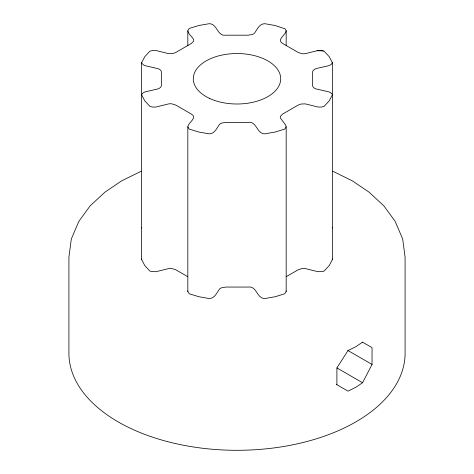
<?xml version="1.0" encoding="UTF-8"?>
<svg xmlns="http://www.w3.org/2000/svg" width="474" height="474" viewBox="0 0 474 474"><rect width="100%" height="100%" fill="white"/><g stroke="black" fill="none" stroke-linecap="round" stroke-linejoin="round"><path stroke-width="0.71" d="M286.172 30.733C285.739 35.064 276.301 39.656 282.504 43.395L298.27 52.501L302.116 53.704A6.707 3.875 0 0 0 305.309 53.651L318.072 50.511L321.271 50.463L324.133 51.198L329.24 56.714L332.387 62.698L331.261 64.387L328.944 65.661L317.041 68.369C315.056 68.813 312.627 70.039 312.502 72.332L312.502 85.207L312.822 86.487L313.747 87.631A6.707 3.875 0 0 0 316.063 88.899L328.944 91.885L330.603 92.667L332.185 94.302L332.387 94.847L329.24 100.832L324.133 106.348L321.271 107.083L318.072 107.035L305.321 103.883L301.079 104.013L298.27 105.044L282.504 114.145L280.418 116.367A6.707 3.875 0 0 0 280.507 118.21L285.591 124.988L286.172 126.813L286.172 291.498L284.761 293.767L275.21 296.718L264.842 298.537C256.641 298.661 256.908 285.698 248.151 287.054L225.849 287.054L221.66 287.771A6.707 3.875 0 0 0 219.462 289.11C216.772 292.819 214.651 298.59 209.158 298.537L198.79 296.718L189.239 293.767L187.828 291.498L187.828 126.813C188.261 122.482 197.699 117.89 191.496 114.145L175.73 105.044L171.884 103.842A6.707 3.875 0 0 0 168.691 103.889L155.928 107.035L152.729 107.083L149.867 106.348L144.76 100.832L141.613 94.847L142.739 93.159L145.056 91.885L156.959 89.171C158.944 88.733 161.373 87.506 161.498 85.207L161.498 72.332L161.178 71.059L160.253 69.915A6.707 3.875 0 0 0 157.937 68.647L145.056 65.661L143.397 64.879L141.815 63.243L141.613 62.698L144.76 56.714L149.867 51.198L152.729 50.463L155.928 50.511L168.679 53.657L172.921 53.532L175.73 52.501L191.496 43.395L193.582 41.179A6.707 3.875 0 0 0 193.493 39.336C192.272 36.22 184.967 32.054 189.239 28.464L198.79 25.513L209.158 23.7C217.359 23.576 217.092 36.539 225.849 35.183L248.151 35.183L252.34 34.466A6.707 3.875 0 0 0 254.538 33.127C257.228 29.412 259.349 23.641 264.842 23.7L275.21 25.513L285.283 28.932L286.172 30.733L286.172 45.504M187.828 291.498L187.87 290.882M286.172 126.813L284.761 129.082L275.21 132.027L264.842 133.846C256.641 133.97 256.908 121.006 248.151 122.363L225.849 122.363L221.66 123.08A6.707 3.875 0 0 0 219.462 124.419C216.772 128.128 214.651 133.899 209.158 133.846L198.79 132.027L189.239 129.082L187.828 126.813M187.71 276.65L175.73 269.736L171.884 268.533A6.707 3.875 0 0 0 168.691 268.58L155.928 271.726L150.673 271.341L149.867 271.039L144.76 265.523L141.613 259.539L141.815 258.994M332.185 227.935L332.387 227.39M336.463 384.473L348.005 391.139L355.856 387.27L362.557 382.737L372.043 364.441L372.043 347.638L362.468 342.104M332.387 62.698L332.387 259.539L329.24 265.523L324.133 271.039L323.327 271.341L318.072 271.726L305.321 268.574L302.116 268.533L298.27 269.736L286.29 276.65M336.901 384.728L336.901 367.919L348.005 350.564L355.856 346.69L362.557 342.163M141.098 171.274L121.628 180.872L105.003 192.112L90.096 205.9L78.885 221.293L71.799 237.841L71.183 239.885L68.914 257.186L68.914 353.254A168.086 97.046 0 0 0 237 450.3A168.086 97.046 0 0 0 405.086 353.254L405.086 257.186L402.817 239.885L402.201 237.841L395.115 221.293L383.904 205.9L368.997 192.112L352.372 180.872L332.902 171.274M317.053 50.718L323.327 50.896M347.786 350.434L372.043 364.441M336.919 367.931L362.557 382.737M332.185 258.994L332.387 259.539M141.613 227.39L141.815 227.935M286.13 290.882L286.172 291.498M187.828 30.733L187.828 45.504M141.613 62.698L141.613 259.539M209.496 98.379A43.703 25.229 0 0 0 280.164 82.719A43.703 25.229 0 0 0 221.34 55.215A43.703 25.229 0 0 0 209.496 98.379"/></g></svg>
